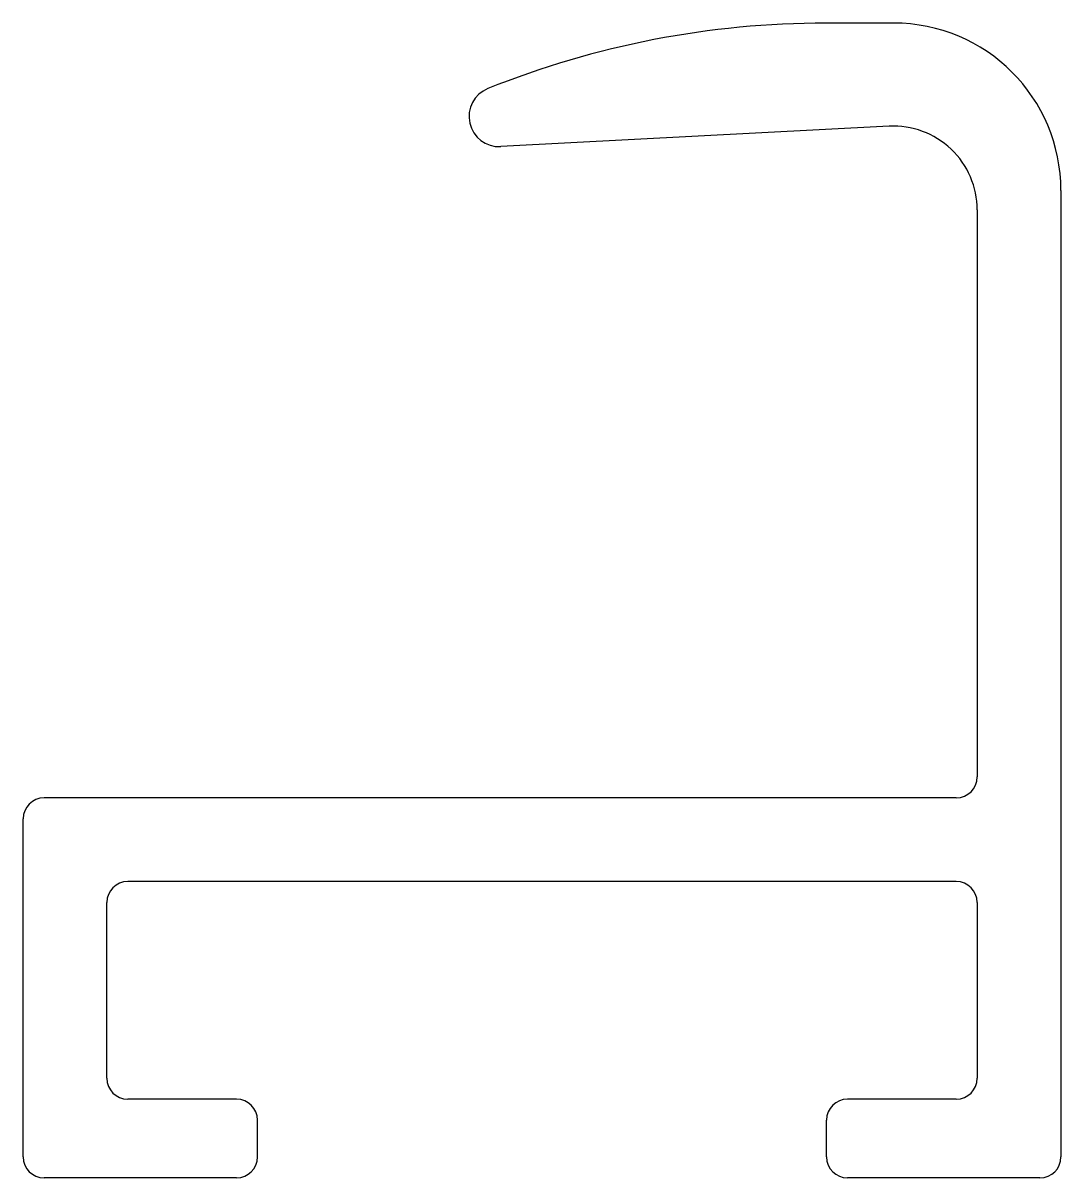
# Model space of a CAD drawing. Extents: x 0.9 to 13.3, y 0.9 to 14.7.
import ezdxf

# ---------------------------------------------------------------- set-up
doc = ezdxf.new("R2010")
doc.units = 0
doc.layers.get('0').update_dxf_attribs({"linetype": 'CONTINUOUS'})

msp = doc.modelspace()

# ---------------------------------------------------------------- linework, layer by layer
for p, q in [((11.312, 14.707), (10.505, 14.707)), ((11.26, 13.474), (6.618, 13.231)), ((13.312, 12.707), (13.312, 1.157)), ((12.312, 12.475), (12.312, 5.698)), ((12.062, 5.448), (1.162, 5.448)), ((0.912, 1.157), (0.912, 5.198)), ((12.062, 4.448), (2.162, 4.448)), ((1.912, 2.098), (1.912, 4.198)), ((12.312, 4.198), (12.312, 2.098)), ((3.462, 1.848), (2.162, 1.848)), ((12.062, 1.848), (10.762, 1.848)), ((3.712, 1.157), (3.712, 1.598)), ((10.512, 1.157), (10.512, 1.598)), ((3.462, 0.907), (1.162, 0.907)), ((13.062, 0.907), (10.762, 0.907))]:
    msp.add_line(p, q)
for centre, radius, start, end in [((10.509, 3.882), 10.825, 90.0219, 111.9353), ((11.312, 12.707), 2, 0, 90), ((6.6, 13.59), 0.36, 111.9353, 273), ((11.312, 12.475), 1, 0, 93), ((12.062, 5.698), 0.25, 270, 0), ((1.162, 5.198), 0.25, 90, 180), ((2.162, 4.198), 0.25, 90, 180), ((12.062, 4.198), 0.25, 0, 90), ((2.162, 2.098), 0.25, 180, 270), ((12.062, 2.098), 0.25, 270, 0), ((3.462, 1.598), 0.25, 0, 90), ((10.762, 1.598), 0.25, 90, 180), ((1.162, 1.157), 0.25, 180, 270), ((3.462, 1.157), 0.25, 270, 0), ((10.762, 1.157), 0.25, 180, 270), ((13.062, 1.157), 0.25, 270, 0)]:
    msp.add_arc(centre, radius, start, end)

doc.saveas('drawing.dxf')
